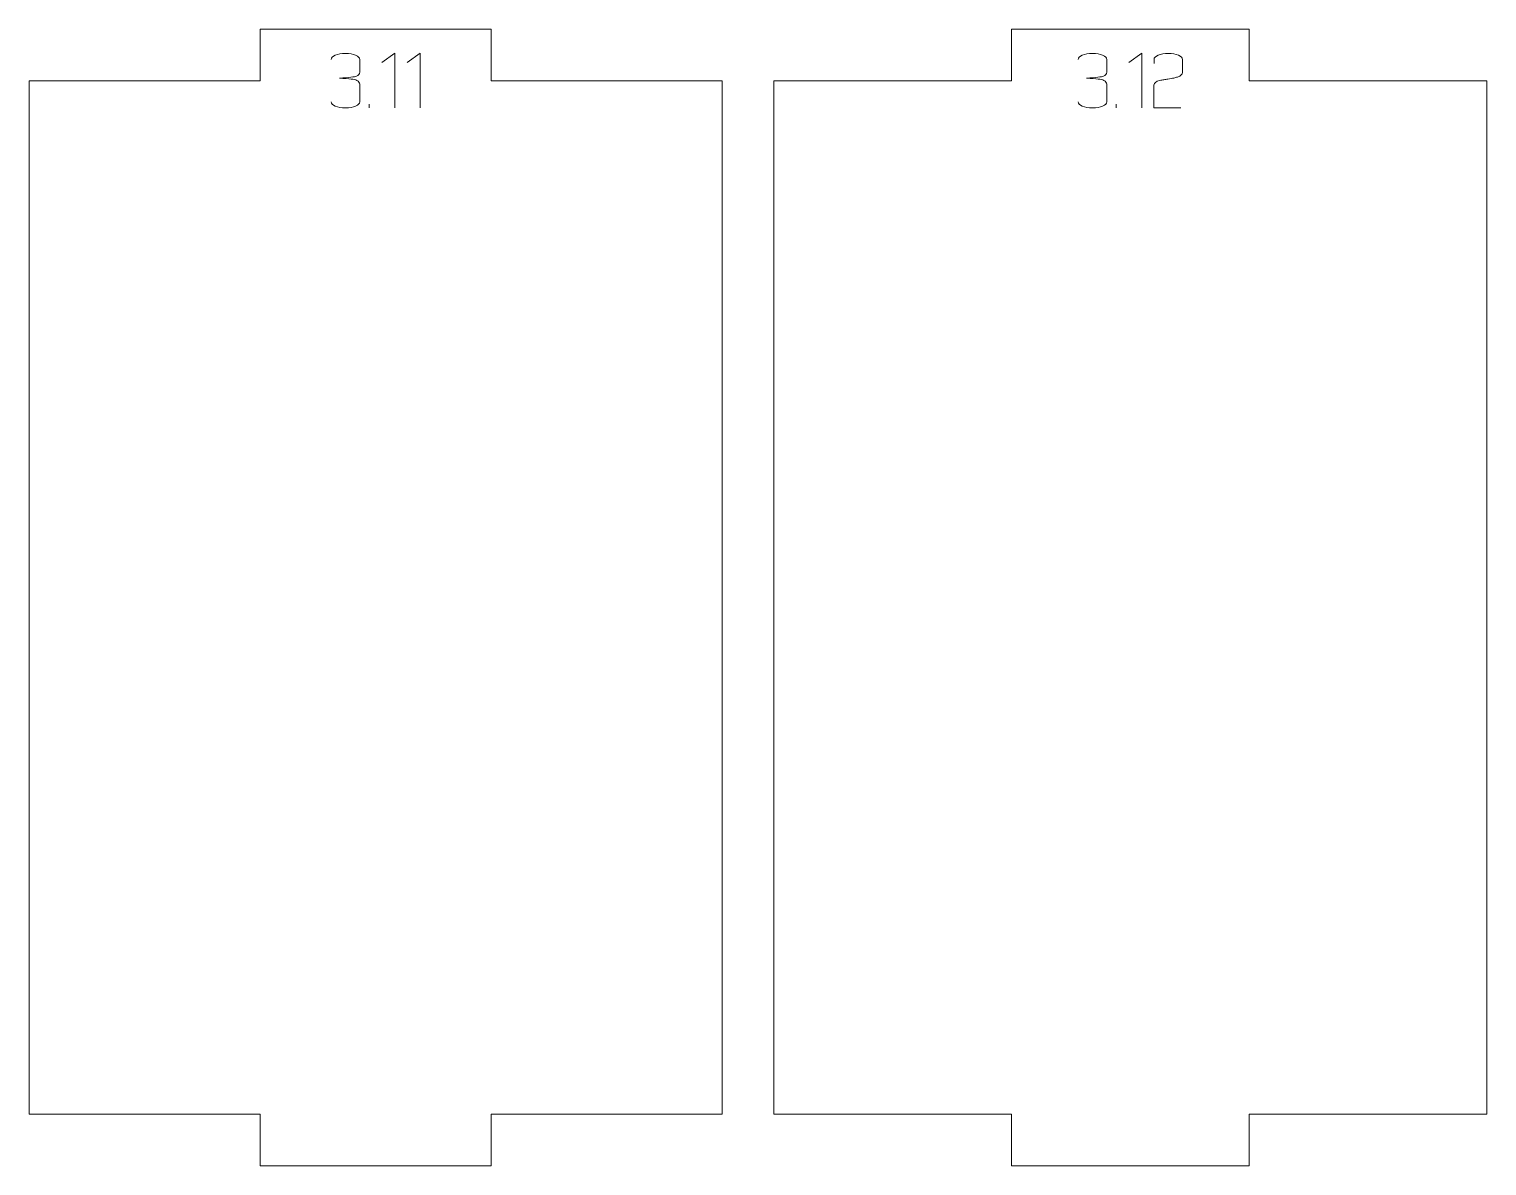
# Model space of a CAD drawing. Header units: centimetres. Extents: x -158 to 228, y -202 to 254.
# Drawn here: x -76.66 to -68.19, y -78.55 to -71.95 of the extents above; entities that cross this region are included whole.
import ezdxf

# ---------------------------------------------------------------- set-up
doc = ezdxf.new("R2010")
doc.units = ezdxf.units.CM
doc.header["$MEASUREMENT"] = 0
doc.layers.add('Capa 1', color=7, linetype='Continuous')

msp = doc.modelspace()

# ---------------------------------------------------------------- hatches: boundary and pattern name
at = {"layer": 'Capa 1', "true_color": 0x3e4095}
h = msp.add_hatch(color=175, dxfattribs=at)
edge = h.paths.add_edge_path()
edge.add_spline(control_points=[(-74.82236, -72.40756), (-74.8459, -72.40756), (-74.86555, -72.40412), (-74.88129, -72.39724), (-74.89704, -72.39036), (-74.90491, -72.38203), (-74.90491, -72.37225), (-74.90491, -72.38203), (-74.89704, -72.39036), (-74.88129, -72.39724), (-74.86555, -72.40412), (-74.8459, -72.40756), (-74.82236, -72.40756), (-74.79882, -72.40756), (-74.77917, -72.40412), (-74.76343, -72.39724), (-74.74768, -72.39036), (-74.73981, -72.38203), (-74.73981, -72.37225), (-74.73981, -72.37225), (-74.73981, -72.26906), (-74.73981, -72.26906), (-74.73981, -72.2608), (-74.74547, -72.25362), (-74.75678, -72.24751), (-74.76809, -72.24139), (-74.80126, -72.23726), (-74.8563, -72.23512), (-74.80157, -72.23176), (-74.7687, -72.22778), (-74.7577, -72.2232), (-74.74669, -72.21861), (-74.74073, -72.21112), (-74.73981, -72.20073), (-74.73981, -72.20073), (-74.73981, -72.12643), (-74.73981, -72.12643), (-74.73981, -72.11665), (-74.74768, -72.10832), (-74.76343, -72.10144), (-74.77917, -72.09456), (-74.79882, -72.09112), (-74.82236, -72.09112), (-74.8459, -72.09112), (-74.86555, -72.09456), (-74.88129, -72.10144), (-74.89704, -72.10832), (-74.90491, -72.11665), (-74.90491, -72.12643), (-74.90491, -72.11665), (-74.89704, -72.10832), (-74.88129, -72.10144), (-74.86555, -72.09456), (-74.8459, -72.09112), (-74.82236, -72.09112), (-74.79882, -72.09112), (-74.77917, -72.09456), (-74.76343, -72.10144), (-74.74768, -72.10832), (-74.73981, -72.11665), (-74.73981, -72.12643), (-74.73981, -72.12643), (-74.73981, -72.20073), (-74.73981, -72.20073), (-74.74073, -72.21112), (-74.74669, -72.21861), (-74.7577, -72.2232), (-74.7687, -72.22778), (-74.80157, -72.23176), (-74.8563, -72.23512), (-74.80126, -72.23726), (-74.76809, -72.24139), (-74.75678, -72.24751), (-74.74547, -72.25362), (-74.73981, -72.2608), (-74.73981, -72.26906), (-74.73981, -72.26906), (-74.73981, -72.37225), (-74.73981, -72.37225), (-74.73981, -72.38203), (-74.74768, -72.39036), (-74.76343, -72.39724), (-74.77917, -72.40412), (-74.79882, -72.40756), (-74.82236, -72.40756)], knot_values=[0, 0, 0, 0, 0.0357143, 0.0357143, 0.0357143, 0.0714286, 0.0714286, 0.0714286, 0.1071429, 0.1071429, 0.1071429, 0.1428571, 0.1428571, 0.1428571, 0.1785714, 0.1785714, 0.1785714, 0.2142857, 0.2142857, 0.2142857, 0.25, 0.25, 0.25, 0.2857143, 0.2857143, 0.2857143, 0.3214286, 0.3214286, 0.3214286, 0.3571429, 0.3571429, 0.3571429, 0.3928571, 0.3928571, 0.3928571, 0.4285714, 0.4285714, 0.4285714, 0.4642857, 0.4642857, 0.4642857, 0.5, 0.5, 0.5, 0.5357143, 0.5357143, 0.5357143, 0.5714286, 0.5714286, 0.5714286, 0.6071429, 0.6071429, 0.6071429, 0.6428571, 0.6428571, 0.6428571, 0.6785714, 0.6785714, 0.6785714, 0.7142857, 0.7142857, 0.7142857, 0.75, 0.75, 0.75, 0.7857143, 0.7857143, 0.7857143, 0.8214286, 0.8214286, 0.8214286, 0.8571429, 0.8571429, 0.8571429, 0.8928571, 0.8928571, 0.8928571, 0.9285714, 0.9285714, 0.9285714, 0.9642857, 0.9642857, 0.9642857, 1, 1, 1, 1], degree=3, periodic=1)
h = msp.add_hatch(color=175, dxfattribs=at)
edge = h.paths.add_edge_path()
edge.add_spline(control_points=[(-74.53527, -72.09066), (-74.53527, -72.09066), (-74.6114, -72.1434), (-74.6114, -72.1434), (-74.6114, -72.1434), (-74.53527, -72.09066), (-74.53527, -72.09066), (-74.53527, -72.09066), (-74.53527, -72.40756), (-74.53527, -72.40756), (-74.53527, -72.40756), (-74.53527, -72.09066), (-74.53527, -72.09066)], knot_values=[0, 0, 0, 0, 0.25, 0.25, 0.25, 0.5, 0.5, 0.5, 0.75, 0.75, 0.75, 1, 1, 1, 1], degree=3, periodic=1)
h = msp.add_hatch(color=175, dxfattribs=at)
edge = h.paths.add_edge_path()
edge.add_spline(control_points=[(-74.38851, -72.09066), (-74.38851, -72.09066), (-74.46464, -72.1434), (-74.46464, -72.1434), (-74.46464, -72.1434), (-74.38851, -72.09066), (-74.38851, -72.09066), (-74.38851, -72.09066), (-74.38851, -72.40756), (-74.38851, -72.40756), (-74.38851, -72.40756), (-74.38851, -72.09066), (-74.38851, -72.09066)], knot_values=[0, 0, 0, 0, 0.25, 0.25, 0.25, 0.5, 0.5, 0.5, 0.75, 0.75, 0.75, 1, 1, 1, 1], degree=3, periodic=1)
h = msp.add_hatch(color=175, dxfattribs=at)
edge = h.paths.add_edge_path()
edge.add_spline(control_points=[(-70.48376, -72.40756), (-70.5073, -72.40756), (-70.52695, -72.40412), (-70.54269, -72.39724), (-70.55844, -72.39036), (-70.56631, -72.38203), (-70.56631, -72.37225), (-70.56631, -72.38203), (-70.55844, -72.39036), (-70.54269, -72.39724), (-70.52695, -72.40412), (-70.5073, -72.40756), (-70.48376, -72.40756), (-70.46022, -72.40756), (-70.44057, -72.40412), (-70.42483, -72.39724), (-70.40908, -72.39036), (-70.40121, -72.38203), (-70.40121, -72.37225), (-70.40121, -72.37225), (-70.40121, -72.26906), (-70.40121, -72.26906), (-70.40121, -72.2608), (-70.40687, -72.25362), (-70.41818, -72.24751), (-70.42949, -72.24139), (-70.46266, -72.23726), (-70.5177, -72.23512), (-70.46297, -72.23176), (-70.4301, -72.22778), (-70.4191, -72.2232), (-70.40809, -72.21861), (-70.40213, -72.21112), (-70.40121, -72.20073), (-70.40121, -72.20073), (-70.40121, -72.12643), (-70.40121, -72.12643), (-70.40121, -72.11665), (-70.40908, -72.10832), (-70.42483, -72.10144), (-70.44057, -72.09456), (-70.46022, -72.09112), (-70.48376, -72.09112), (-70.5073, -72.09112), (-70.52695, -72.09456), (-70.54269, -72.10144), (-70.55844, -72.10832), (-70.56631, -72.11665), (-70.56631, -72.12643), (-70.56631, -72.11665), (-70.55844, -72.10832), (-70.54269, -72.10144), (-70.52695, -72.09456), (-70.5073, -72.09112), (-70.48376, -72.09112), (-70.46022, -72.09112), (-70.44057, -72.09456), (-70.42483, -72.10144), (-70.40908, -72.10832), (-70.40121, -72.11665), (-70.40121, -72.12643), (-70.40121, -72.12643), (-70.40121, -72.20073), (-70.40121, -72.20073), (-70.40213, -72.21112), (-70.40809, -72.21861), (-70.4191, -72.2232), (-70.4301, -72.22778), (-70.46297, -72.23176), (-70.5177, -72.23512), (-70.46266, -72.23726), (-70.42949, -72.24139), (-70.41818, -72.24751), (-70.40687, -72.25362), (-70.40121, -72.2608), (-70.40121, -72.26906), (-70.40121, -72.26906), (-70.40121, -72.37225), (-70.40121, -72.37225), (-70.40121, -72.38203), (-70.40908, -72.39036), (-70.42483, -72.39724), (-70.44057, -72.40412), (-70.46022, -72.40756), (-70.48376, -72.40756)], knot_values=[0, 0, 0, 0, 0.0357143, 0.0357143, 0.0357143, 0.0714286, 0.0714286, 0.0714286, 0.1071429, 0.1071429, 0.1071429, 0.1428571, 0.1428571, 0.1428571, 0.1785714, 0.1785714, 0.1785714, 0.2142857, 0.2142857, 0.2142857, 0.25, 0.25, 0.25, 0.2857143, 0.2857143, 0.2857143, 0.3214286, 0.3214286, 0.3214286, 0.3571429, 0.3571429, 0.3571429, 0.3928571, 0.3928571, 0.3928571, 0.4285714, 0.4285714, 0.4285714, 0.4642857, 0.4642857, 0.4642857, 0.5, 0.5, 0.5, 0.5357143, 0.5357143, 0.5357143, 0.5714286, 0.5714286, 0.5714286, 0.6071429, 0.6071429, 0.6071429, 0.6428571, 0.6428571, 0.6428571, 0.6785714, 0.6785714, 0.6785714, 0.7142857, 0.7142857, 0.7142857, 0.75, 0.75, 0.75, 0.7857143, 0.7857143, 0.7857143, 0.8214286, 0.8214286, 0.8214286, 0.8571429, 0.8571429, 0.8571429, 0.8928571, 0.8928571, 0.8928571, 0.9285714, 0.9285714, 0.9285714, 0.9642857, 0.9642857, 0.9642857, 1, 1, 1, 1], degree=3, periodic=1)
h = msp.add_hatch(color=175, dxfattribs=at)
edge = h.paths.add_edge_path()
edge.add_spline(control_points=[(-70.19667, -72.09066), (-70.19667, -72.09066), (-70.2728, -72.1434), (-70.2728, -72.1434), (-70.2728, -72.1434), (-70.19667, -72.09066), (-70.19667, -72.09066), (-70.19667, -72.09066), (-70.19667, -72.40756), (-70.19667, -72.40756), (-70.19667, -72.40756), (-70.19667, -72.09066), (-70.19667, -72.09066)], knot_values=[0, 0, 0, 0, 0.25, 0.25, 0.25, 0.5, 0.5, 0.5, 0.75, 0.75, 0.75, 1, 1, 1, 1], degree=3, periodic=1)
h = msp.add_hatch(color=175, dxfattribs=at)
edge = h.paths.add_edge_path()
edge.add_spline(control_points=[(-70.1265, -72.40756), (-70.1265, -72.40756), (-70.1265, -72.27502), (-70.1265, -72.27502), (-70.12558, -72.2631), (-70.11473, -72.25393), (-70.09394, -72.24751), (-70.08538, -72.24689), (-70.0772, -72.2459), (-70.0694, -72.24452), (-70.06161, -72.24315), (-70.05373, -72.2417), (-70.04578, -72.24017), (-70.03111, -72.23772), (-70.01987, -72.23573), (-70.01208, -72.23421), (-70.00428, -72.23268), (-69.99671, -72.23069), (-69.98937, -72.22824), (-69.97042, -72.22121), (-69.96094, -72.21219), (-69.96094, -72.20119), (-69.96094, -72.20119), (-69.96094, -72.12643), (-69.96094, -72.12643), (-69.96094, -72.11665), (-69.96881, -72.10832), (-69.98456, -72.10144), (-70.0003, -72.09456), (-70.01995, -72.09112), (-70.04349, -72.09112), (-70.06703, -72.09112), (-70.08668, -72.09456), (-70.10242, -72.10144), (-70.11817, -72.10832), (-70.12604, -72.11665), (-70.12604, -72.12643), (-70.12604, -72.12643), (-70.12604, -72.1489), (-70.12604, -72.1489), (-70.12604, -72.1489), (-70.12604, -72.12643), (-70.12604, -72.12643), (-70.12604, -72.11665), (-70.11817, -72.10832), (-70.10242, -72.10144), (-70.08668, -72.09456), (-70.06703, -72.09112), (-70.04349, -72.09112), (-70.01995, -72.09112), (-70.0003, -72.09456), (-69.98456, -72.10144), (-69.96881, -72.10832), (-69.96094, -72.11665), (-69.96094, -72.12643), (-69.96094, -72.12643), (-69.96094, -72.20119), (-69.96094, -72.20119), (-69.96094, -72.21219), (-69.97042, -72.22121), (-69.98937, -72.22824), (-69.99671, -72.23069), (-70.00428, -72.23268), (-70.01208, -72.23421), (-70.01987, -72.23573), (-70.03111, -72.23772), (-70.04578, -72.24017), (-70.05373, -72.2417), (-70.06161, -72.24315), (-70.0694, -72.24452), (-70.0772, -72.2459), (-70.08538, -72.24689), (-70.09394, -72.24751), (-70.11473, -72.25393), (-70.12558, -72.2631), (-70.1265, -72.27502), (-70.1265, -72.27502), (-70.1265, -72.40756), (-70.1265, -72.40756), (-70.1265, -72.40756), (-69.96965, -72.40756), (-69.96965, -72.40756), (-69.96965, -72.40756), (-70.1265, -72.40756), (-70.1265, -72.40756)], knot_values=[0, 0, 0, 0, 0.0357143, 0.0357143, 0.0357143, 0.0714286, 0.0714286, 0.0714286, 0.1071429, 0.1071429, 0.1071429, 0.1428571, 0.1428571, 0.1428571, 0.1785714, 0.1785714, 0.1785714, 0.2142857, 0.2142857, 0.2142857, 0.25, 0.25, 0.25, 0.2857143, 0.2857143, 0.2857143, 0.3214286, 0.3214286, 0.3214286, 0.3571429, 0.3571429, 0.3571429, 0.3928571, 0.3928571, 0.3928571, 0.4285714, 0.4285714, 0.4285714, 0.4642857, 0.4642857, 0.4642857, 0.5, 0.5, 0.5, 0.5357143, 0.5357143, 0.5357143, 0.5714286, 0.5714286, 0.5714286, 0.6071429, 0.6071429, 0.6071429, 0.6428571, 0.6428571, 0.6428571, 0.6785714, 0.6785714, 0.6785714, 0.7142857, 0.7142857, 0.7142857, 0.75, 0.75, 0.75, 0.7857143, 0.7857143, 0.7857143, 0.8214286, 0.8214286, 0.8214286, 0.8571429, 0.8571429, 0.8571429, 0.8928571, 0.8928571, 0.8928571, 0.9285714, 0.9285714, 0.9285714, 0.9642857, 0.9642857, 0.9642857, 1, 1, 1, 1], degree=3, periodic=1)
h = msp.add_hatch(color=175, dxfattribs=at)
edge = h.paths.add_edge_path()
edge.add_spline(control_points=[(-74.68478, -72.40756), (-74.68478, -72.40756), (-74.68478, -72.38509), (-74.68478, -72.38509), (-74.68478, -72.38509), (-74.68478, -72.40756), (-74.68478, -72.40756)], knot_values=[0, 0, 0, 0, 0.5, 0.5, 0.5, 1, 1, 1, 1], degree=3, periodic=1)
h = msp.add_hatch(color=175, dxfattribs=at)
edge = h.paths.add_edge_path()
edge.add_spline(control_points=[(-70.34618, -72.40756), (-70.34618, -72.40756), (-70.34618, -72.38509), (-70.34618, -72.38509), (-70.34618, -72.38509), (-70.34618, -72.40756), (-70.34618, -72.40756)], knot_values=[0, 0, 0, 0, 0.5, 0.5, 0.5, 1, 1, 1, 1], degree=3, periodic=1)

# ---------------------------------------------------------------- linework, layer by layer
at = {"layer": 'Capa 1', "color": 240, "lineweight": 20}
for points in [[(-76.65943, -72.25036), (-76.65943, -72.25036), (-76.65943, -78.25036), (-76.65943, -78.25036), (-76.65943, -78.25036), (-75.31762, -78.25036), (-75.31762, -78.25036), (-75.31762, -78.25036), (-75.31762, -78.55036), (-75.31762, -78.55036), (-75.31762, -78.55036), (-73.97581, -78.55036), (-73.97581, -78.55036), (-73.97581, -78.55036), (-73.97581, -78.25036), (-73.97581, -78.25036), (-73.97581, -78.25036), (-72.63399, -78.25036), (-72.63399, -78.25036), (-72.63399, -78.25036), (-72.63399, -72.25036), (-72.63399, -72.25036), (-72.63399, -72.25036), (-73.97581, -72.25036), (-73.97581, -72.25036), (-73.97581, -72.25036), (-73.97581, -71.95036), (-73.97581, -71.95036), (-73.97581, -71.95036), (-75.31762, -71.95036), (-75.31762, -71.95036), (-75.31762, -71.95036), (-75.31762, -72.25036), (-75.31762, -72.25036), (-75.31762, -72.25036), (-76.65943, -72.25036), (-76.65943, -72.25036)], [(-72.33399, -72.25036), (-72.33399, -72.25036), (-72.33399, -78.25036), (-72.33399, -78.25036), (-72.33399, -78.25036), (-70.95375, -78.25036), (-70.95375, -78.25036), (-70.95375, -78.25036), (-70.95375, -78.55036), (-70.95375, -78.55036), (-70.95375, -78.55036), (-69.57351, -78.55036), (-69.57351, -78.55036), (-69.57351, -78.55036), (-69.57351, -78.25036), (-69.57351, -78.25036), (-69.57351, -78.25036), (-68.19326, -78.25036), (-68.19326, -78.25036), (-68.19326, -78.25036), (-68.19326, -72.25036), (-68.19326, -72.25036), (-68.19326, -72.25036), (-69.57351, -72.25036), (-69.57351, -72.25036), (-69.57351, -72.25036), (-69.57351, -71.95036), (-69.57351, -71.95036), (-69.57351, -71.95036), (-70.95375, -71.95036), (-70.95375, -71.95036), (-70.95375, -71.95036), (-70.95375, -72.25036), (-70.95375, -72.25036), (-70.95375, -72.25036), (-72.33399, -72.25036), (-72.33399, -72.25036)]]:
    msp.add_open_spline(points, degree=3, knots=[0, 0, 0, 0, 0.0833333, 0.0833333, 0.0833333, 0.1666667, 0.1666667, 0.1666667, 0.25, 0.25, 0.25, 0.3333333, 0.3333333, 0.3333333, 0.4166667, 0.4166667, 0.4166667, 0.5, 0.5, 0.5, 0.5833333, 0.5833333, 0.5833333, 0.6666667, 0.6666667, 0.6666667, 0.75, 0.75, 0.75, 0.8333333, 0.8333333, 0.8333333, 0.9166667, 0.9166667, 0.9166667, 1, 1, 1, 1], dxfattribs=at)
at = {"layer": 'Capa 1', "color": 114, "lineweight": 9}
for points, knots in [([(-74.82236, -72.40756), (-74.8459, -72.40756), (-74.86555, -72.40412), (-74.88129, -72.39724), (-74.89704, -72.39036), (-74.90491, -72.38203), (-74.90491, -72.37225), (-74.90491, -72.38203), (-74.89704, -72.39036), (-74.88129, -72.39724), (-74.86555, -72.40412), (-74.8459, -72.40756), (-74.82236, -72.40756), (-74.79882, -72.40756), (-74.77917, -72.40412), (-74.76343, -72.39724), (-74.74768, -72.39036), (-74.73981, -72.38203), (-74.73981, -72.37225), (-74.73981, -72.37225), (-74.73981, -72.26906), (-74.73981, -72.26906), (-74.73981, -72.2608), (-74.74547, -72.25362), (-74.75678, -72.24751), (-74.76809, -72.24139), (-74.80126, -72.23726), (-74.8563, -72.23512), (-74.80157, -72.23176), (-74.7687, -72.22778), (-74.7577, -72.2232), (-74.74669, -72.21861), (-74.74073, -72.21112), (-74.73981, -72.20073), (-74.73981, -72.20073), (-74.73981, -72.12643), (-74.73981, -72.12643), (-74.73981, -72.11665), (-74.74768, -72.10832), (-74.76343, -72.10144), (-74.77917, -72.09456), (-74.79882, -72.09112), (-74.82236, -72.09112), (-74.8459, -72.09112), (-74.86555, -72.09456), (-74.88129, -72.10144), (-74.89704, -72.10832), (-74.90491, -72.11665), (-74.90491, -72.12643), (-74.90491, -72.11665), (-74.89704, -72.10832), (-74.88129, -72.10144), (-74.86555, -72.09456), (-74.8459, -72.09112), (-74.82236, -72.09112), (-74.79882, -72.09112), (-74.77917, -72.09456), (-74.76343, -72.10144), (-74.74768, -72.10832), (-74.73981, -72.11665), (-74.73981, -72.12643), (-74.73981, -72.12643), (-74.73981, -72.20073), (-74.73981, -72.20073), (-74.74073, -72.21112), (-74.74669, -72.21861), (-74.7577, -72.2232), (-74.7687, -72.22778), (-74.80157, -72.23176), (-74.8563, -72.23512), (-74.80126, -72.23726), (-74.76809, -72.24139), (-74.75678, -72.24751), (-74.74547, -72.25362), (-74.73981, -72.2608), (-74.73981, -72.26906), (-74.73981, -72.26906), (-74.73981, -72.37225), (-74.73981, -72.37225), (-74.73981, -72.38203), (-74.74768, -72.39036), (-74.76343, -72.39724), (-74.77917, -72.40412), (-74.79882, -72.40756), (-74.82236, -72.40756)], [0, 0, 0, 0, 0.0357143, 0.0357143, 0.0357143, 0.0714286, 0.0714286, 0.0714286, 0.1071429, 0.1071429, 0.1071429, 0.1428571, 0.1428571, 0.1428571, 0.1785714, 0.1785714, 0.1785714, 0.2142857, 0.2142857, 0.2142857, 0.25, 0.25, 0.25, 0.2857143, 0.2857143, 0.2857143, 0.3214286, 0.3214286, 0.3214286, 0.3571429, 0.3571429, 0.3571429, 0.3928571, 0.3928571, 0.3928571, 0.4285714, 0.4285714, 0.4285714, 0.4642857, 0.4642857, 0.4642857, 0.5, 0.5, 0.5, 0.5357143, 0.5357143, 0.5357143, 0.5714286, 0.5714286, 0.5714286, 0.6071429, 0.6071429, 0.6071429, 0.6428571, 0.6428571, 0.6428571, 0.6785714, 0.6785714, 0.6785714, 0.7142857, 0.7142857, 0.7142857, 0.75, 0.75, 0.75, 0.7857143, 0.7857143, 0.7857143, 0.8214286, 0.8214286, 0.8214286, 0.8571429, 0.8571429, 0.8571429, 0.8928571, 0.8928571, 0.8928571, 0.9285714, 0.9285714, 0.9285714, 0.9642857, 0.9642857, 0.9642857, 1, 1, 1, 1]), ([(-74.53527, -72.09066), (-74.53527, -72.09066), (-74.6114, -72.1434), (-74.6114, -72.1434), (-74.6114, -72.1434), (-74.53527, -72.09066), (-74.53527, -72.09066), (-74.53527, -72.09066), (-74.53527, -72.40756), (-74.53527, -72.40756), (-74.53527, -72.40756), (-74.53527, -72.09066), (-74.53527, -72.09066)], [0, 0, 0, 0, 0.25, 0.25, 0.25, 0.5, 0.5, 0.5, 0.75, 0.75, 0.75, 1, 1, 1, 1]), ([(-74.38851, -72.09066), (-74.38851, -72.09066), (-74.46464, -72.1434), (-74.46464, -72.1434), (-74.46464, -72.1434), (-74.38851, -72.09066), (-74.38851, -72.09066), (-74.38851, -72.09066), (-74.38851, -72.40756), (-74.38851, -72.40756), (-74.38851, -72.40756), (-74.38851, -72.09066), (-74.38851, -72.09066)], [0, 0, 0, 0, 0.25, 0.25, 0.25, 0.5, 0.5, 0.5, 0.75, 0.75, 0.75, 1, 1, 1, 1]), ([(-70.48376, -72.40756), (-70.5073, -72.40756), (-70.52695, -72.40412), (-70.54269, -72.39724), (-70.55844, -72.39036), (-70.56631, -72.38203), (-70.56631, -72.37225), (-70.56631, -72.38203), (-70.55844, -72.39036), (-70.54269, -72.39724), (-70.52695, -72.40412), (-70.5073, -72.40756), (-70.48376, -72.40756), (-70.46022, -72.40756), (-70.44057, -72.40412), (-70.42483, -72.39724), (-70.40908, -72.39036), (-70.40121, -72.38203), (-70.40121, -72.37225), (-70.40121, -72.37225), (-70.40121, -72.26906), (-70.40121, -72.26906), (-70.40121, -72.2608), (-70.40687, -72.25362), (-70.41818, -72.24751), (-70.42949, -72.24139), (-70.46266, -72.23726), (-70.5177, -72.23512), (-70.46297, -72.23176), (-70.4301, -72.22778), (-70.4191, -72.2232), (-70.40809, -72.21861), (-70.40213, -72.21112), (-70.40121, -72.20073), (-70.40121, -72.20073), (-70.40121, -72.12643), (-70.40121, -72.12643), (-70.40121, -72.11665), (-70.40908, -72.10832), (-70.42483, -72.10144), (-70.44057, -72.09456), (-70.46022, -72.09112), (-70.48376, -72.09112), (-70.5073, -72.09112), (-70.52695, -72.09456), (-70.54269, -72.10144), (-70.55844, -72.10832), (-70.56631, -72.11665), (-70.56631, -72.12643), (-70.56631, -72.11665), (-70.55844, -72.10832), (-70.54269, -72.10144), (-70.52695, -72.09456), (-70.5073, -72.09112), (-70.48376, -72.09112), (-70.46022, -72.09112), (-70.44057, -72.09456), (-70.42483, -72.10144), (-70.40908, -72.10832), (-70.40121, -72.11665), (-70.40121, -72.12643), (-70.40121, -72.12643), (-70.40121, -72.20073), (-70.40121, -72.20073), (-70.40213, -72.21112), (-70.40809, -72.21861), (-70.4191, -72.2232), (-70.4301, -72.22778), (-70.46297, -72.23176), (-70.5177, -72.23512), (-70.46266, -72.23726), (-70.42949, -72.24139), (-70.41818, -72.24751), (-70.40687, -72.25362), (-70.40121, -72.2608), (-70.40121, -72.26906), (-70.40121, -72.26906), (-70.40121, -72.37225), (-70.40121, -72.37225), (-70.40121, -72.38203), (-70.40908, -72.39036), (-70.42483, -72.39724), (-70.44057, -72.40412), (-70.46022, -72.40756), (-70.48376, -72.40756)], [0, 0, 0, 0, 0.0357143, 0.0357143, 0.0357143, 0.0714286, 0.0714286, 0.0714286, 0.1071429, 0.1071429, 0.1071429, 0.1428571, 0.1428571, 0.1428571, 0.1785714, 0.1785714, 0.1785714, 0.2142857, 0.2142857, 0.2142857, 0.25, 0.25, 0.25, 0.2857143, 0.2857143, 0.2857143, 0.3214286, 0.3214286, 0.3214286, 0.3571429, 0.3571429, 0.3571429, 0.3928571, 0.3928571, 0.3928571, 0.4285714, 0.4285714, 0.4285714, 0.4642857, 0.4642857, 0.4642857, 0.5, 0.5, 0.5, 0.5357143, 0.5357143, 0.5357143, 0.5714286, 0.5714286, 0.5714286, 0.6071429, 0.6071429, 0.6071429, 0.6428571, 0.6428571, 0.6428571, 0.6785714, 0.6785714, 0.6785714, 0.7142857, 0.7142857, 0.7142857, 0.75, 0.75, 0.75, 0.7857143, 0.7857143, 0.7857143, 0.8214286, 0.8214286, 0.8214286, 0.8571429, 0.8571429, 0.8571429, 0.8928571, 0.8928571, 0.8928571, 0.9285714, 0.9285714, 0.9285714, 0.9642857, 0.9642857, 0.9642857, 1, 1, 1, 1]), ([(-70.19667, -72.09066), (-70.19667, -72.09066), (-70.2728, -72.1434), (-70.2728, -72.1434), (-70.2728, -72.1434), (-70.19667, -72.09066), (-70.19667, -72.09066), (-70.19667, -72.09066), (-70.19667, -72.40756), (-70.19667, -72.40756), (-70.19667, -72.40756), (-70.19667, -72.09066), (-70.19667, -72.09066)], [0, 0, 0, 0, 0.25, 0.25, 0.25, 0.5, 0.5, 0.5, 0.75, 0.75, 0.75, 1, 1, 1, 1]), ([(-70.1265, -72.40756), (-70.1265, -72.40756), (-70.1265, -72.27502), (-70.1265, -72.27502), (-70.12558, -72.2631), (-70.11473, -72.25393), (-70.09394, -72.24751), (-70.08538, -72.24689), (-70.0772, -72.2459), (-70.0694, -72.24452), (-70.06161, -72.24315), (-70.05373, -72.2417), (-70.04578, -72.24017), (-70.03111, -72.23772), (-70.01987, -72.23573), (-70.01208, -72.23421), (-70.00428, -72.23268), (-69.99671, -72.23069), (-69.98937, -72.22824), (-69.97042, -72.22121), (-69.96094, -72.21219), (-69.96094, -72.20119), (-69.96094, -72.20119), (-69.96094, -72.12643), (-69.96094, -72.12643), (-69.96094, -72.11665), (-69.96881, -72.10832), (-69.98456, -72.10144), (-70.0003, -72.09456), (-70.01995, -72.09112), (-70.04349, -72.09112), (-70.06703, -72.09112), (-70.08668, -72.09456), (-70.10242, -72.10144), (-70.11817, -72.10832), (-70.12604, -72.11665), (-70.12604, -72.12643), (-70.12604, -72.12643), (-70.12604, -72.1489), (-70.12604, -72.1489), (-70.12604, -72.1489), (-70.12604, -72.12643), (-70.12604, -72.12643), (-70.12604, -72.11665), (-70.11817, -72.10832), (-70.10242, -72.10144), (-70.08668, -72.09456), (-70.06703, -72.09112), (-70.04349, -72.09112), (-70.01995, -72.09112), (-70.0003, -72.09456), (-69.98456, -72.10144), (-69.96881, -72.10832), (-69.96094, -72.11665), (-69.96094, -72.12643), (-69.96094, -72.12643), (-69.96094, -72.20119), (-69.96094, -72.20119), (-69.96094, -72.21219), (-69.97042, -72.22121), (-69.98937, -72.22824), (-69.99671, -72.23069), (-70.00428, -72.23268), (-70.01208, -72.23421), (-70.01987, -72.23573), (-70.03111, -72.23772), (-70.04578, -72.24017), (-70.05373, -72.2417), (-70.06161, -72.24315), (-70.0694, -72.24452), (-70.0772, -72.2459), (-70.08538, -72.24689), (-70.09394, -72.24751), (-70.11473, -72.25393), (-70.12558, -72.2631), (-70.1265, -72.27502), (-70.1265, -72.27502), (-70.1265, -72.40756), (-70.1265, -72.40756), (-70.1265, -72.40756), (-69.96965, -72.40756), (-69.96965, -72.40756), (-69.96965, -72.40756), (-70.1265, -72.40756), (-70.1265, -72.40756)], [0, 0, 0, 0, 0.0357143, 0.0357143, 0.0357143, 0.0714286, 0.0714286, 0.0714286, 0.1071429, 0.1071429, 0.1071429, 0.1428571, 0.1428571, 0.1428571, 0.1785714, 0.1785714, 0.1785714, 0.2142857, 0.2142857, 0.2142857, 0.25, 0.25, 0.25, 0.2857143, 0.2857143, 0.2857143, 0.3214286, 0.3214286, 0.3214286, 0.3571429, 0.3571429, 0.3571429, 0.3928571, 0.3928571, 0.3928571, 0.4285714, 0.4285714, 0.4285714, 0.4642857, 0.4642857, 0.4642857, 0.5, 0.5, 0.5, 0.5357143, 0.5357143, 0.5357143, 0.5714286, 0.5714286, 0.5714286, 0.6071429, 0.6071429, 0.6071429, 0.6428571, 0.6428571, 0.6428571, 0.6785714, 0.6785714, 0.6785714, 0.7142857, 0.7142857, 0.7142857, 0.75, 0.75, 0.75, 0.7857143, 0.7857143, 0.7857143, 0.8214286, 0.8214286, 0.8214286, 0.8571429, 0.8571429, 0.8571429, 0.8928571, 0.8928571, 0.8928571, 0.9285714, 0.9285714, 0.9285714, 0.9642857, 0.9642857, 0.9642857, 1, 1, 1, 1]), ([(-74.68478, -72.40756), (-74.68478, -72.40756), (-74.68478, -72.38509), (-74.68478, -72.38509), (-74.68478, -72.38509), (-74.68478, -72.40756), (-74.68478, -72.40756)], [0, 0, 0, 0, 0.5, 0.5, 0.5, 1, 1, 1, 1]), ([(-70.34618, -72.40756), (-70.34618, -72.40756), (-70.34618, -72.38509), (-70.34618, -72.38509), (-70.34618, -72.38509), (-70.34618, -72.40756), (-70.34618, -72.40756)], [0, 0, 0, 0, 0.5, 0.5, 0.5, 1, 1, 1, 1])]:
    msp.add_open_spline(points, degree=3, knots=knots, dxfattribs=at)

doc.saveas('drawing.dxf')
